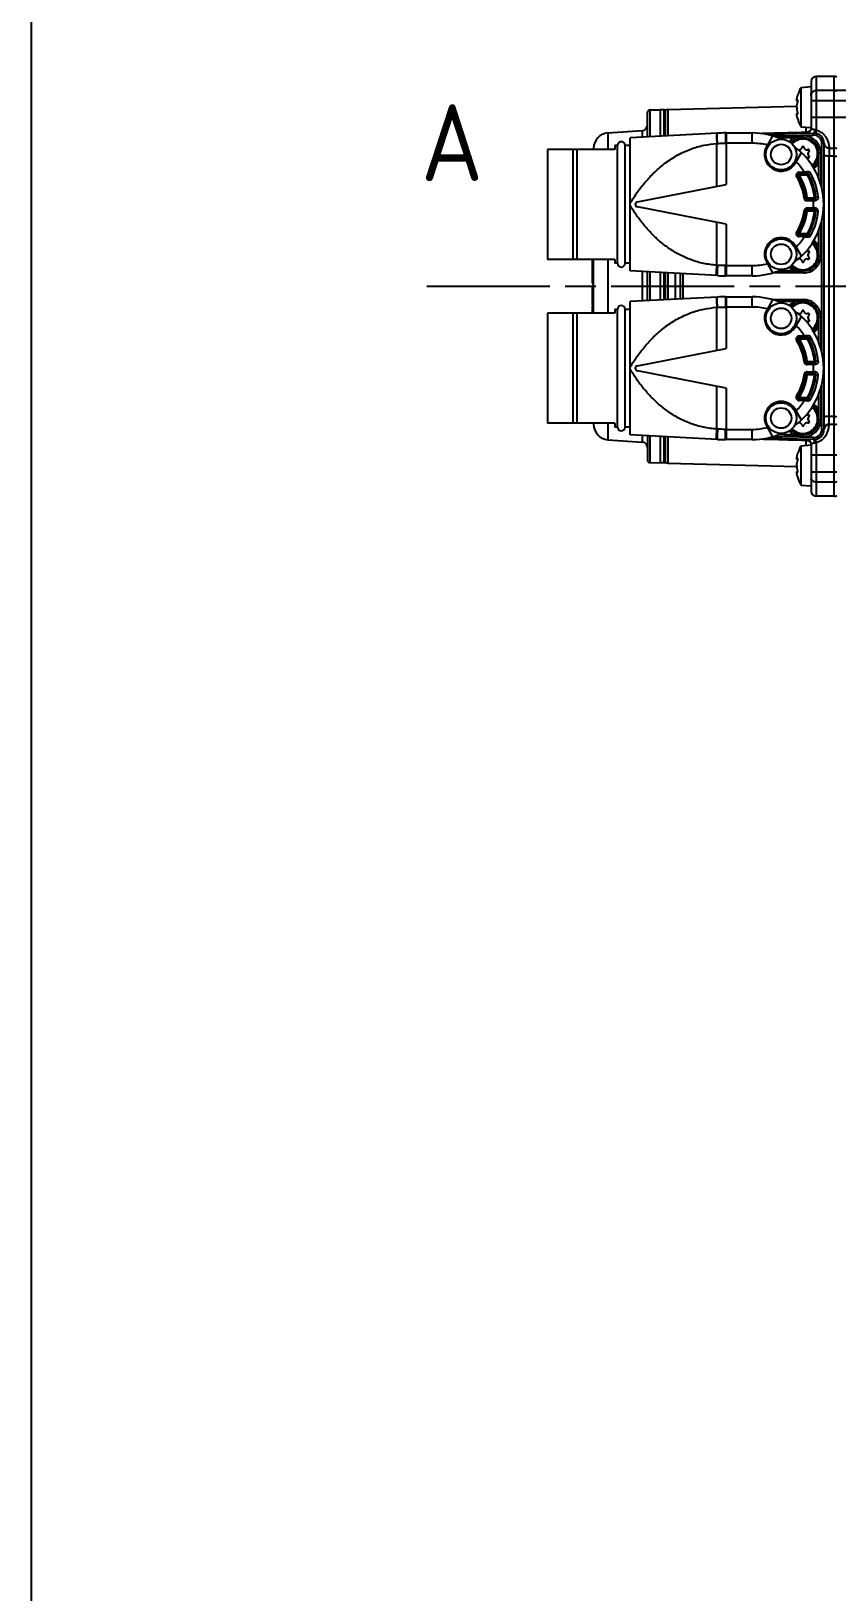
# Model space of a CAD drawing. Header units: millimetres. Extents: x 825 to 4294, y 1031 to 3282.
# Drawn here: x 3453.4 to 3610.7, y 2390.6 to 2695.5 of the extents above; entities that cross this region are included whole.
import ezdxf

# ---------------------------------------------------------------- set-up
doc = ezdxf.new("R2010")
doc.units = ezdxf.units.MM
doc.linetypes.add('ACAD_ISO08W100', pattern=[36, 24, -3, 6, -3])
doc.layers.add('linie4fun', color=6, linetype='Continuous', lineweight=25)
doc.layers.add('osie', color=221, linetype='ACAD_ISO08W100')
doc.styles.get("Standard").update_dxf_attribs({"font": 'geniso.shx'})

msp = doc.modelspace()

# ---------------------------------------------------------------- linework, layer by layer
for p, q in [((3453.37811, 3274.55207), (3453.37811, 2085.55207)), ((3706.34072, 2683.9341), (3606.72959, 2683.9341)), ((3605.72959, 2681.9795), (3706.33514, 2681.9795)), ((3706.32565, 2678.65821), (3605.72959, 2678.65821)), ((3610.72959, 2612.65821), (3605.72959, 2612.65821)), ((3610.72959, 2609.33692), (3605.72959, 2609.33692))]:
    msp.add_line(p, q)
at = {"color": 7, "linetype": 'Continuous'}
for p, q in [((3610.22959, 2686.65821), (3606.72959, 2686.65821)), ((3603.72959, 2684.48324), (3605.72959, 2684.65821)), ((3603.72959, 2684.48324), (3603.72959, 2676.83319)), ((3605.72959, 2685.6581), (3605.72959, 2676.5669)), ((3574.21651, 2680.1055), (3576.22959, 2680.15821)), ((3577.03483, 2680.13713), (3576.22959, 2680.15821)), ((3576.22959, 2680.15821), (3576.22959, 2674.97009)), ((3577.22959, 2680.0498), (3577.22959, 2675.02331)), ((3577.70342, 2680.18371), (3602.90465, 2680.84363)), ((3603.10912, 2681.88004), (3602.91291, 2681.88004)), ((3573.72959, 2674.83704), (3573.72959, 2679.60567)), ((3603.1091, 2679.43638), (3602.91295, 2679.43638)), ((3603.72959, 2676.83319), (3605.72959, 2676.65821)), ((3566.02033, 2675.61913), (3572.79935, 2676.09316)), ((3587.43246, 2675.56632), (3570.37908, 2674.65872)), ((3570.37909, 2648.65872), (3570.37909, 2674.65872)), ((3589.02684, 2675.60872), (3594.22909, 2675.60872)), ((3596.84502, 2675.3601), (3606.17724, 2675.60447)), ((3598.19757, 2675.03233), (3597.03951, 2673.0265)), ((3604.22909, 2674.65872), (3599.28748, 2674.65872)), ((3608.22959, 2673.60516), (3608.22959, 2617.71127)), ((3567.37909, 2672.40872), (3554.22909, 2672.40872)), ((3554.22909, 2672.40854), (3554.22909, 2650.90889)), ((3559.22909, 2650.90872), (3559.22909, 2672.40872)), ((3559.97909, 2672.40872), (3559.97909, 2650.90872)), ((3563.22959, 2672.40872), (3563.22959, 2672.62644)), ((3567.87909, 2673.15872), (3567.37909, 2673.15872)), ((3567.37909, 2673.15859), (3567.37909, 2672.40872)), ((3567.87909, 2650.15872), (3567.87909, 2673.15872)), ((3570.37909, 2673.15872), (3569.37909, 2673.15872)), ((3569.37909, 2650.15872), (3569.37909, 2673.15872)), ((3602.66867, 2669.7765), (3603.82674, 2671.78233)), ((3603.27723, 2672.32707), (3603.18816, 2672.35094)), ((3603.9248, 2672.81196), (3603.88961, 2672.68062)), ((3604.36857, 2672.68062), (3604.33338, 2672.81196)), ((3605.11228, 2672.36226), (3604.98095, 2672.32707)), ((3604.98095, 2670.79037), (3605.11228, 2670.75517)), ((3605.22043, 2671.91227), (3605.31657, 2672.00841)), ((3605.31657, 2671.10902), (3605.22043, 2671.20516)), ((3607.22959, 2666.71482), (3607.22909, 2671.65872)), ((3609.22933, 2672.65821), (3610.22959, 2672.65821)), ((3605.01566, 2667.65872), (3603.40242, 2667.65872)), ((3571.78369, 2662.14953), (3589.15258, 2665.5257)), ((3606.35963, 2662.65872), (3604.95056, 2662.65872)), ((3589.15258, 2657.79173), (3571.78369, 2661.1679)), ((3606.35963, 2660.65872), (3604.95056, 2660.65872)), ((3605.01566, 2655.65872), (3603.40242, 2655.65872)), ((3607.22909, 2651.65872), (3607.22959, 2656.60261)), ((3603.82674, 2651.5351), (3602.66867, 2653.54093)), ((3605.11228, 2652.56226), (3604.98095, 2652.52707)), ((3567.37909, 2650.90872), (3554.22909, 2650.90872)), ((3562.92959, 2650.90872), (3562.92959, 2646.28321)), ((3562.92959, 2650.40821), (3563.22959, 2650.40821)), ((3562.92959, 2649.47071), (3563.22959, 2649.47071)), ((3563.22959, 2640.40872), (3563.22959, 2650.90872)), ((3567.37909, 2650.90872), (3567.37909, 2650.15884)), ((3567.87909, 2650.15872), (3567.37909, 2650.15872)), ((3570.37909, 2650.15872), (3569.37909, 2650.15872)), ((3597.03951, 2650.29093), (3598.19757, 2648.2851)), ((3603.18816, 2650.9665), (3603.27723, 2650.99037)), ((3603.88961, 2650.63681), (3603.9248, 2650.50548)), ((3604.33338, 2650.50548), (3604.36857, 2650.63681)), ((3604.98095, 2650.99037), (3605.11228, 2650.95517)), ((3605.22043, 2652.11227), (3605.31657, 2652.20841)), ((3605.31657, 2651.30902), (3605.22043, 2651.40516)), ((3562.92959, 2648.53321), (3563.22959, 2648.53321)), ((3562.92959, 2646.47071), (3563.22959, 2646.47071)), ((3562.92959, 2646.28321), (3563.22959, 2646.28321)), ((3587.43246, 2647.75112), (3570.37908, 2648.65872)), ((3573.72959, 2642.83704), (3573.72959, 2648.4804)), ((3576.22959, 2648.34735), (3576.22959, 2642.97009)), ((3577.22959, 2648.29495), (3577.22959, 2643.02331)), ((3580.22959, 2643.18297), (3580.22959, 2648.13446)), ((3594.22909, 2647.70872), (3589.02684, 2647.70872)), ((3604.22909, 2648.65872), (3599.28616, 2648.65821)), ((3562.92959, 2645.72071), (3563.22959, 2645.72071)), ((3562.92959, 2645.72071), (3562.92959, 2641.97071)), ((3562.92959, 2643.84571), (3563.22959, 2643.84571)), ((3562.92959, 2643.28321), (3563.22959, 2643.28321)), ((3587.43246, 2643.56632), (3570.37908, 2642.65872)), ((3589.02684, 2643.60872), (3594.22909, 2643.60872)), ((3567.37909, 2640.40872), (3554.22909, 2640.40872)), ((3554.22909, 2640.40854), (3554.22909, 2618.90889)), ((3559.22909, 2618.90872), (3559.22909, 2640.40872)), ((3559.97909, 2640.40872), (3559.97909, 2618.90872)), ((3562.92959, 2642.90821), (3563.22959, 2642.90821)), ((3562.92959, 2642.34571), (3563.22959, 2642.34571)), ((3562.92959, 2641.97071), (3563.22959, 2641.97071)), ((3562.92959, 2641.78321), (3563.22959, 2641.78321)), ((3562.92959, 2641.78321), (3562.92959, 2640.40872)), ((3562.92959, 2641.59571), (3563.22959, 2641.59571)), ((3562.92959, 2641.22071), (3563.22959, 2641.22071)), ((3562.92959, 2640.65821), (3563.22959, 2640.65821)), ((3567.87909, 2641.15872), (3567.37909, 2641.15872)), ((3567.37909, 2641.15859), (3567.37909, 2640.40872)), ((3567.87909, 2618.15872), (3567.87909, 2641.15872)), ((3570.37909, 2641.15872), (3569.37909, 2641.15872)), ((3569.37909, 2618.15872), (3569.37909, 2641.15872)), ((3570.37909, 2616.65872), (3570.37909, 2642.65872)), ((3598.19757, 2643.03233), (3597.03951, 2641.0265)), ((3604.22909, 2642.65872), (3599.28748, 2642.65872)), ((3603.27723, 2640.32707), (3603.18816, 2640.35094)), ((3603.9248, 2640.81196), (3603.88961, 2640.68062)), ((3604.36857, 2640.68062), (3604.33338, 2640.81196)), ((3605.11228, 2640.36226), (3604.98095, 2640.32707)), ((3602.66867, 2637.7765), (3603.82674, 2639.78233)), ((3604.98095, 2638.79037), (3605.11228, 2638.75517)), ((3605.22043, 2639.91227), (3605.31657, 2640.00841)), ((3605.31657, 2639.10902), (3605.22043, 2639.20516)), ((3607.22959, 2634.71482), (3607.22909, 2639.65872)), ((3605.01566, 2635.65872), (3603.40242, 2635.65872)), ((3571.78369, 2630.14953), (3589.15258, 2633.5257)), ((3589.15258, 2625.79173), (3571.78369, 2629.1679)), ((3606.35963, 2630.65872), (3604.95056, 2630.65872)), ((3606.35963, 2628.65872), (3604.95056, 2628.65872)), ((3605.01566, 2623.65872), (3603.40242, 2623.65872)), ((3607.22909, 2619.65872), (3607.22959, 2624.60261)), ((3567.37909, 2618.90872), (3554.22909, 2618.90872)), ((3563.22959, 2618.90872), (3563.22959, 2618.69)), ((3567.37909, 2618.90872), (3567.37909, 2618.15884)), ((3603.82674, 2619.5351), (3602.66867, 2621.54093)), ((3603.18816, 2618.9665), (3603.27723, 2618.99037)), ((3605.11228, 2620.56226), (3604.98095, 2620.52707)), ((3604.98095, 2618.99037), (3605.11228, 2618.95517)), ((3605.22043, 2620.11227), (3605.31657, 2620.20841)), ((3605.31657, 2619.30902), (3605.22043, 2619.40516)), ((3566.02033, 2615.6973), (3572.79935, 2615.22326)), ((3567.87909, 2618.15872), (3567.37909, 2618.15872)), ((3570.37909, 2618.15872), (3569.37909, 2618.15872)), ((3587.43246, 2615.75112), (3570.37908, 2616.65872)), ((3573.72959, 2616.4804), (3573.72959, 2611.71101)), ((3576.22959, 2616.34735), (3576.22959, 2611.15821)), ((3577.22959, 2616.29495), (3577.22959, 2611.26662)), ((3594.22909, 2615.70872), (3589.02684, 2615.70872)), ((3606.17724, 2615.71196), (3596.83987, 2615.95646)), ((3597.03951, 2618.29093), (3598.19757, 2616.2851)), ((3604.22909, 2616.65872), (3599.28616, 2616.65821)), ((3603.88961, 2618.63681), (3603.9248, 2618.50548)), ((3604.33338, 2618.50548), (3604.36857, 2618.63681)), ((3610.22959, 2618.65821), (3609.22913, 2618.65821)), ((3603.72959, 2614.48324), (3605.72959, 2614.65821)), ((3603.72959, 2614.48324), (3603.72959, 2606.83319)), ((3605.72959, 2614.74952), (3605.72959, 2605.65832)), ((3574.21651, 2611.21093), (3576.22959, 2611.15821)), ((3577.03483, 2611.1793), (3576.22959, 2611.15821)), ((3577.70342, 2611.13271), (3602.90466, 2610.47279)), ((3603.10912, 2611.88004), (3602.91291, 2611.88004)), ((3603.1091, 2609.43638), (3602.91295, 2609.43638)), ((3603.72959, 2606.83319), (3605.72959, 2606.65821)), ((3610.22959, 2604.65821), (3606.72959, 2604.65821))]:
    msp.add_line(p, q, dxfattribs=at)
at = {"color": 9, "linetype": 'Continuous'}
for p, q in [((3606.72959, 2686.65821), (3606.72959, 2676.14419)), ((3610.22959, 2604.65821), (3610.22959, 2686.65821)), ((3610.22959, 2683.9341), (3606.72959, 2683.9341)), ((3574.21651, 2680.1055), (3574.21651, 2674.86295)), ((3577.03483, 2675.01294), (3577.03483, 2680.13713)), ((3577.70342, 2680.18371), (3577.70342, 2675.04853)), ((3602.93269, 2681.89708), (3603.10839, 2681.89708)), ((3603.0802, 2682.02184), (3603.03483, 2682.02184)), ((3603.10839, 2679.41935), (3602.93269, 2679.41935)), ((3603.03483, 2679.29458), (3603.07951, 2679.29458)), ((3604.75577, 2675.71416), (3604.75577, 2676.74341)), ((3566.02033, 2675.61913), (3566.02033, 2672.40872)), ((3572.79935, 2674.78753), (3572.79935, 2676.09316)), ((3589.15258, 2675.60872), (3589.15258, 2665.5257)), ((3594.22909, 2673.60872), (3589.15258, 2673.60872)), ((3594.22909, 2673.60872), (3594.22909, 2675.60872)), ((3600.59714, 2675.05821), (3598.21541, 2675.02683)), ((3599.3888, 2674.65872), (3599.3888, 2674.61897)), ((3600.59714, 2675.05821), (3606.1877, 2675.20461)), ((3600.59714, 2675.05821), (3604.22959, 2675.05821)), ((3600.59714, 2675.05821), (3600.59714, 2674.65821)), ((3604.22959, 2674.65821), (3604.22959, 2675.05821)), ((3606.18771, 2675.20461), (3606.17724, 2675.60447)), ((3608.22959, 2673.60516), (3607.82959, 2673.60516)), ((3607.82959, 2664.75623), (3607.82959, 2673.60515)), ((3587.30734, 2665.16702), (3587.30734, 2673.56171)), ((3607.62959, 2671.65821), (3607.22959, 2671.65821)), ((3607.62959, 2671.6582), (3607.62959, 2665.51297)), ((3609.22933, 2672.65821), (3609.22959, 2671.08194)), ((3609.22934, 2618.65821), (3609.22959, 2671.08194)), ((3610.22959, 2671.08194), (3609.22959, 2671.08194)), ((3603.40242, 2667.95872), (3603.40242, 2667.35872)), ((3603.40245, 2667.95872), (3604.38352, 2667.95872)), ((3604.38352, 2667.65872), (3604.38352, 2667.95872)), ((3605.01566, 2667.35872), (3605.01566, 2667.65872)), ((3605.01669, 2667.35872), (3605.67876, 2667.70913)), ((3603.14761, 2667.20038), (3602.8928, 2667.04205)), ((3605.01579, 2667.35872), (3603.40244, 2667.35872)), ((3607.18506, 2666.81842), (3607.22909, 2666.81842)), ((3604.65274, 2662.92261), (3604.35493, 2662.8865)), ((3604.65274, 2662.92261), (3604.95046, 2662.95872)), ((3604.95056, 2662.95872), (3604.95056, 2662.35872)), ((3604.95057, 2662.95872), (3606.35963, 2662.95872)), ((3606.15857, 2662.35872), (3604.95064, 2662.35872)), ((3606.15857, 2662.35872), (3606.15857, 2662.65872)), ((3607.10536, 2663.03864), (3606.35963, 2662.95872)), ((3606.35963, 2662.65872), (3606.35963, 2662.95872)), ((3604.95056, 2660.35872), (3604.35494, 2660.43094)), ((3604.95056, 2660.95872), (3604.95056, 2660.35872)), ((3606.35963, 2660.35872), (3604.95057, 2660.35872)), ((3604.95064, 2660.95872), (3606.15857, 2660.95872)), ((3606.15857, 2660.65872), (3606.15857, 2660.95872)), ((3606.35963, 2660.65872), (3606.35963, 2660.35872)), ((3607.10536, 2660.2788), (3606.35965, 2660.35872)), ((3607.82959, 2632.75623), (3607.82959, 2658.5612)), ((3587.30734, 2649.75572), (3587.30734, 2658.15041)), ((3589.15258, 2657.79173), (3589.15258, 2647.70872)), ((3603.14761, 2656.11705), (3602.89279, 2656.27538)), ((3603.40242, 2655.95872), (3603.40242, 2655.35872)), ((3604.38352, 2655.35872), (3603.40245, 2655.35872)), ((3603.40253, 2655.95872), (3605.0158, 2655.95872)), ((3604.38352, 2655.35872), (3604.38352, 2655.65872)), ((3605.01566, 2655.95872), (3605.67876, 2655.60831)), ((3605.01566, 2655.65872), (3605.01566, 2655.95872)), ((3607.22909, 2656.49901), (3607.18505, 2656.49901)), ((3607.62959, 2657.80446), (3607.62959, 2651.65822)), ((3566.02033, 2650.90872), (3566.02033, 2640.40872)), ((3589.0171, 2649.70872), (3594.22909, 2649.70872)), ((3594.22909, 2647.70872), (3594.22909, 2649.70872)), ((3607.22959, 2651.65821), (3607.62959, 2651.65821)), ((3572.79935, 2642.78753), (3572.79935, 2648.52991)), ((3574.21651, 2648.45449), (3574.21651, 2642.86295)), ((3577.03483, 2643.01294), (3577.03483, 2648.30449)), ((3577.70342, 2648.26891), (3577.70342, 2643.04853)), ((3579.25577, 2643.13115), (3579.25577, 2648.18629)), ((3580.62959, 2648.11317), (3580.62959, 2643.20426)), ((3604.22959, 2648.25821), (3598.09827, 2648.25821)), ((3599.38879, 2648.69846), (3599.38879, 2648.65872)), ((3604.22959, 2648.25821), (3604.22959, 2648.65821)), ((3589.15258, 2643.60872), (3589.15258, 2633.5257)), ((3594.22909, 2641.60872), (3594.22909, 2643.60872)), ((3587.30734, 2633.16702), (3587.30734, 2641.56171)), ((3594.22909, 2641.60872), (3589.15258, 2641.60872)), ((3598.09724, 2643.05821), (3604.22959, 2643.05821)), ((3599.3888, 2642.65872), (3599.3888, 2642.61897)), ((3604.22959, 2642.65821), (3604.22959, 2643.05821)), ((3607.62959, 2639.65821), (3607.22959, 2639.65821)), ((3607.62959, 2639.6582), (3607.62959, 2633.51297)), ((3603.14761, 2635.20038), (3602.8928, 2635.04205)), ((3603.40242, 2635.95872), (3603.40242, 2635.35872)), ((3605.01579, 2635.35872), (3603.40244, 2635.35872)), ((3603.40245, 2635.95872), (3604.38352, 2635.95872)), ((3604.38352, 2635.65872), (3604.38352, 2635.95872)), ((3605.01566, 2635.35872), (3605.01566, 2635.65872)), ((3605.01669, 2635.35872), (3605.67876, 2635.70913)), ((3607.18506, 2634.81842), (3607.22909, 2634.81842)), ((3604.65274, 2630.92261), (3604.35493, 2630.8865)), ((3604.65274, 2630.92261), (3604.95046, 2630.95872)), ((3604.95056, 2630.95872), (3604.95056, 2630.35872)), ((3604.95057, 2630.95872), (3606.35963, 2630.95872)), ((3607.10536, 2631.03864), (3606.35963, 2630.95872)), ((3606.35963, 2630.65872), (3606.35963, 2630.95872)), ((3604.95056, 2628.35872), (3604.35494, 2628.43094)), ((3604.95056, 2628.95872), (3604.95056, 2628.35872)), ((3606.35963, 2628.35872), (3604.95057, 2628.35872)), ((3606.15857, 2630.35872), (3604.95064, 2630.35872)), ((3604.95064, 2628.95872), (3606.15857, 2628.95872)), ((3606.15857, 2630.35872), (3606.15857, 2630.65872)), ((3606.15857, 2628.65872), (3606.15857, 2628.95872)), ((3606.35963, 2628.65872), (3606.35963, 2628.35872)), ((3607.10536, 2628.2788), (3606.35965, 2628.35872)), ((3587.30734, 2617.75572), (3587.30734, 2626.15041)), ((3589.15258, 2625.79173), (3589.15258, 2615.70872)), ((3607.62959, 2625.80446), (3607.62959, 2619.65822)), ((3607.82959, 2617.71128), (3607.82959, 2626.5612)), ((3603.14761, 2624.11705), (3602.89279, 2624.27538)), ((3603.40242, 2623.95872), (3603.40242, 2623.35872)), ((3604.38352, 2623.35872), (3603.40245, 2623.35872)), ((3603.40253, 2623.95872), (3605.0158, 2623.95872)), ((3604.38352, 2623.35872), (3604.38352, 2623.65872)), ((3605.01566, 2623.95872), (3605.67876, 2623.60831)), ((3605.01566, 2623.65872), (3605.01566, 2623.95872)), ((3607.22909, 2624.49901), (3607.18505, 2624.49901)), ((3566.02033, 2618.90872), (3566.02033, 2615.6973)), ((3607.22959, 2619.65821), (3607.62959, 2619.65821)), ((3610.22959, 2620.23448), (3609.22959, 2620.23448)), ((3572.79935, 2615.22326), (3572.79935, 2616.52991)), ((3574.21651, 2616.45449), (3574.21651, 2611.21093)), ((3577.03483, 2611.1793), (3577.03483, 2616.30449)), ((3577.70342, 2616.26891), (3577.70342, 2611.13271)), ((3589.0171, 2617.70872), (3594.22909, 2617.70872)), ((3594.22909, 2615.70872), (3594.22909, 2617.70872)), ((3598.19764, 2616.2898), (3600.59714, 2616.25821)), ((3599.38879, 2616.69846), (3599.38879, 2616.65872)), ((3600.59714, 2616.65821), (3600.59714, 2616.25821)), ((3604.22959, 2616.25821), (3600.59714, 2616.25821)), ((3606.1877, 2616.11182), (3600.59714, 2616.25821)), ((3604.22959, 2616.25821), (3604.22959, 2616.65821)), ((3606.17724, 2615.71196), (3606.18771, 2616.11182)), ((3607.82959, 2617.71127), (3608.22959, 2617.71127)), ((3604.75577, 2614.57301), (3604.75577, 2615.60227)), ((3606.72959, 2615.17223), (3606.72959, 2604.65821)), ((3602.93269, 2611.89708), (3603.10839, 2611.89708)), ((3603.0802, 2612.02184), (3603.03483, 2612.02184)), ((3603.10839, 2609.41935), (3602.93269, 2609.41935)), ((3603.03483, 2609.29458), (3603.07951, 2609.29458)), ((3610.22959, 2607.38232), (3606.72959, 2607.38232))]:
    msp.add_line(p, q, dxfattribs=at)
at = {"color": 7, "linetype": 'Continuous'}
for centre in [(3599.85409, 2671.4015), (3599.85409, 2651.91593), (3599.85409, 2639.4015), (3599.85409, 2619.91593)]:
    msp.add_circle(centre, 3, dxfattribs=at)
at = {"color": 9, "linetype": 'Continuous'}
for centre in [(3599.85409, 2671.4015), (3599.85409, 2651.91593), (3599.85409, 2639.4015), (3599.85409, 2619.91593)]:
    msp.add_circle(centre, 2, dxfattribs=at)
at = {"color": 7, "linetype": 'Continuous'}
for centre, radius, start, end in [((3606.72959, 2685.65821), 1, 90, 180), ((3610.22959, 2685.65821), 1, 60, 90), ((3574.22959, 2679.60567), 0.5, 91.5000639, 180), ((3577.02959, 2679.9372), 0.2, 0, 88.4998344), ((3577.72959, 2679.18406), 1, 91.5000224, 120), ((3572.72959, 2677.09073), 1, 273.9999971, 359.9999587), ((3566.22959, 2672.62644), 3, 94, 180), ((3568.62909, 2673.15872), 0.75, 0, 180), ((3589.02684, 2645.60872), 30, 90, 93.046481), ((3594.22909, 2661.65872), 13.95, 65.9834917, 90), ((3604.12909, 2671.55872), 3.25, 122.7986137, 137.6843123), ((3604.12909, 2671.55872), 3, 307.7352533, 137.6505618), ((3604.12909, 2671.55872), 2.86002, 308.0279986, 137.7492352), ((3602.26027, 2674.45872), 0.2, 302.7986137, 90), ((3604.22909, 2671.65872), 3, 0, 90), ((3604.72959, 2676.5669), 1, 271.5, 360), ((3606.22959, 2673.60516), 2, 0, 91.4999999), ((3609.22913, 2673.65821), 1, 181.0133751, 270), ((3599.85409, 2671.4015), 3.25, 150, 330), ((3594.22909, 2661.65872), 13.95, 305.9834917, 54.0165083), ((3603.40664, 2672.81003), 0.5, 255, 345), ((3604.12909, 2672.75722), 0.2115, 15, 165), ((3604.85154, 2672.81003), 0.5, 195, 285), ((3604.85154, 2670.3074), 0.5, 75, 100.8427522), ((3605.57398, 2671.55872), 0.5, 135, 225), ((3605.16702, 2672.15797), 0.2115, 315, 105), ((3605.16702, 2670.95947), 0.2115, 255, 45), ((3610.22959, 2671.65821), 1, 60, 90), ((3603.40242, 2667.35872), 0.3, 90, 211.8554308), ((3605.01566, 2667.35872), 0.3, 27.8535453, 89.9999999), ((3594.22909, 2661.65872), 12.5, 6.1169011, 27.8535453), ((3604.12909, 2671.55872), 3.25, 307.3061708, 327.2013863), ((3607.02909, 2669.68989), 0.2, 0, 147.2013863), ((3594.22909, 2661.65872), 10.5, 6.9134782, 31.8554308), ((3571.87909, 2661.65872), 0.5, 101, 259), ((3604.95056, 2662.95872), 0.3, 186.9134782, 270), ((3606.35963, 2662.95872), 0.3, 270, 6.1169012), ((3594.22909, 2661.65872), 10.5, 328.1445692, 353.0865218), ((3604.95056, 2660.35872), 0.3, 90, 173.0865218), ((3594.22909, 2661.65872), 12.5, 332.1464547, 353.8830989), ((3606.35963, 2660.35872), 0.3, 353.8830986, 90.0000001), ((3603.40242, 2655.95872), 0.3, 148.1445692, 270), ((3605.01566, 2655.95872), 0.3, 269.9999999, 332.1464547), ((3599.85409, 2651.91593), 3.25, 30, 210), ((3604.12909, 2651.75872), 3, 222.3492496, 52.2646999), ((3604.12909, 2651.75872), 2.86002, 222.2492295, 51.9736054), ((3604.85154, 2653.01003), 0.5, 259.1292063, 285), ((3605.16702, 2652.35797), 0.2115, 315, 105), ((3604.12909, 2651.75872), 3.25, 32.7986137, 52.7323611), ((3607.02909, 2653.62754), 0.2, 212.7986137, 0), ((3568.62909, 2650.15872), 0.75, 180, 0), ((3604.12909, 2651.75872), 3.25, 222.3122496, 237.2013863), ((3603.40664, 2650.5074), 0.5, 15, 105), ((3604.12909, 2650.56022), 0.2115, 195, 345), ((3604.22909, 2651.65872), 3, 270, 0), ((3604.85154, 2650.5074), 0.5, 75, 165), ((3605.57398, 2651.75872), 0.5, 135, 225), ((3605.16702, 2651.15947), 0.2115, 255, 45), ((3589.02684, 2677.70872), 30, 266.953519, 270), ((3594.22909, 2661.65872), 13.95, 270, 294.0165083), ((3602.26027, 2648.85872), 0.2, 270, 57.2013863), ((3589.02684, 2613.60872), 30, 90, 93.046481), ((3594.22909, 2629.65872), 13.95, 65.9834917, 90), ((3568.62909, 2641.15872), 0.75, 0, 180), ((3599.85409, 2639.4015), 3.25, 150, 330), ((3604.12909, 2639.55872), 3.25, 122.7986137, 137.6843123), ((3604.12909, 2639.55872), 3, 307.7352533, 137.6505618), ((3604.12909, 2639.55872), 2.86002, 308.0279986, 137.7492352), ((3602.26027, 2642.45872), 0.2, 302.7986137, 90), ((3594.22909, 2629.65872), 13.95, 305.9834917, 54.0165083), ((3603.40664, 2640.81003), 0.5, 255, 345), ((3604.12909, 2640.75722), 0.2115, 15, 165), ((3604.22909, 2639.65872), 3, 0, 90), ((3604.85154, 2640.81003), 0.5, 195, 285), ((3605.16702, 2640.15797), 0.2115, 315, 105), ((3604.85154, 2638.3074), 0.5, 75, 100.8427522), ((3605.57398, 2639.55872), 0.5, 135, 225), ((3605.16702, 2638.95947), 0.2115, 255, 45), ((3604.12909, 2639.55872), 3.25, 307.3061708, 327.2013863), ((3607.02909, 2637.68989), 0.2, 0, 147.2013863), ((3603.40242, 2635.35872), 0.3, 90, 211.8554308), ((3594.22909, 2629.65872), 10.5, 6.9134782, 31.8554308), ((3605.01566, 2635.35872), 0.3, 27.8535453, 89.9999999), ((3594.22909, 2629.65872), 12.5, 6.1169011, 27.8535453), ((3604.95056, 2630.95872), 0.3, 186.9134782, 270), ((3606.35963, 2630.95872), 0.3, 270, 6.1169012), ((3571.87909, 2629.65872), 0.5, 101, 259), ((3594.22909, 2629.65872), 10.5, 328.1445692, 353.0865218), ((3604.95056, 2628.35872), 0.3, 90, 173.0865218), ((3594.22909, 2629.65872), 12.5, 332.1464547, 353.8830989), ((3606.35963, 2628.35872), 0.3, 353.8830986, 90.0000001), ((3599.85409, 2619.91593), 3.25, 30, 210), ((3604.12909, 2619.75872), 3, 222.3492496, 52.2646999), ((3604.12909, 2619.75872), 2.86002, 222.2492295, 51.9736054), ((3603.40242, 2623.95872), 0.3, 148.1445692, 270), ((3605.01566, 2623.95872), 0.3, 269.9999999, 332.1464547), ((3604.12909, 2619.75872), 3.25, 32.7986137, 52.7323611), ((3603.40664, 2618.5074), 0.5, 15, 105), ((3604.22909, 2619.65872), 3, 270, 0), ((3604.85154, 2618.5074), 0.5, 75, 165), ((3604.85154, 2621.01003), 0.5, 259.1292063, 285), ((3605.57398, 2619.75872), 0.5, 135, 225), ((3605.16702, 2620.35797), 0.2115, 315, 105), ((3605.16702, 2619.15947), 0.2115, 255, 45), ((3607.02909, 2621.62754), 0.2, 212.7986137, 0), ((3610.22959, 2619.65821), 1, 270, 300), ((3566.22959, 2618.68999), 3, 180, 266), ((3568.62909, 2618.15872), 0.75, 180, 0), ((3589.02684, 2645.70872), 30, 266.953519, 270), ((3594.22909, 2629.65872), 13.95, 270, 294.0165083), ((3604.12909, 2619.75872), 3.25, 222.3122496, 237.2013863), ((3602.26027, 2616.85872), 0.2, 270, 57.2013863), ((3604.12909, 2618.56022), 0.2115, 195, 345), ((3604.72959, 2614.74952), 1, 0, 88.5), ((3606.22959, 2617.71127), 2, 268.5000001, 0), ((3609.22913, 2617.65821), 1, 90, 178.9866249), ((3572.72959, 2614.2257), 1, 0.0000413, 86.0000029), ((3574.22959, 2611.71076), 0.5, 180, 268.4999773), ((3577.02959, 2611.37923), 0.2, 271.4999987, 359.9999498), ((3577.72959, 2612.13237), 1, 240, 268.4999479), ((3606.72959, 2605.65821), 1, 180, 270), ((3610.22959, 2605.65821), 1, 270, 300)]:
    msp.add_arc(centre, radius, start, end, dxfattribs=at)
at = {"color": 9, "linetype": 'Continuous'}
for centre, radius, start, end in [((3594.22909, 2661.65872), 11.95, 75.7813202, 90), ((3604.22959, 2671.65821), 3.4, 359.9998649, 90.0001351), ((3606.22959, 2673.60516), 1.6, 359.9996484, 91.5003516), ((3594.22909, 2661.65872), 11.95, 31.8162389, 44.2186798), ((3603.40242, 2667.35872), 0.59999, 89.9967878, 211.8593169), ((3594.22909, 2661.65872), 12.95, 6.1169365, 27.8534773), ((3594.22909, 2661.65872), 10.2, 6.9134782, 31.8552022), ((3594.22909, 2661.65872), 10.8, 6.9134759, 31.855373), ((3594.22909, 2661.65872), 12.2, 6.1169006, 27.8532507), ((3604.95056, 2662.95872), 0.59999, 186.9134782, 270.007107), ((3594.22909, 2661.65872), 11.95, 356.6418395, 3.3581605), ((3594.22909, 2661.65872), 10.2, 328.144798, 353.0865218), ((3594.22909, 2661.65872), 10.8, 328.1448723, 353.0865228), ((3604.95056, 2660.35872), 0.59999, 89.9928947, 173.0865218), ((3594.22909, 2661.65872), 12.2, 332.1467679, 353.8830986), ((3594.22909, 2661.65872), 12.95, 332.1465227, 353.8830271), ((3594.22909, 2661.65872), 11.95, 315.7813202, 328.1837611), ((3603.40242, 2655.95872), 0.59999, 148.1406798, 270.0032139), ((3594.22909, 2661.65872), 11.95, 270, 284.2186798), ((3604.22959, 2651.65821), 3.4, 269.9998649, 0.0001351), ((3594.22909, 2629.65872), 11.95, 75.7813202, 90), ((3604.22959, 2639.65821), 3.4, 359.9998649, 90.0001351), ((3594.22909, 2629.65872), 11.95, 31.8162389, 44.2186798), ((3603.40242, 2635.35872), 0.59999, 89.9967878, 211.8593169), ((3594.22909, 2629.65872), 10.2, 6.9134782, 31.8552022), ((3594.22909, 2629.65872), 10.8, 6.9134759, 31.855373), ((3594.22909, 2629.65872), 12.2, 6.1169006, 27.8532507), ((3594.22909, 2629.65872), 12.95, 6.1169365, 27.8534773), ((3594.22909, 2629.65872), 10.2, 328.144798, 353.0865218), ((3594.22909, 2629.65872), 10.8, 328.1448723, 353.0865228), ((3604.95056, 2630.95872), 0.59999, 186.9134782, 270.007107), ((3604.95056, 2628.35872), 0.59999, 89.9928947, 173.0865218), ((3594.22909, 2629.65872), 12.2, 332.1467679, 353.8830986), ((3594.22909, 2629.65872), 12.95, 332.1465227, 353.8830271), ((3594.22909, 2629.65872), 11.95, 356.6418395, 3.3581605), ((3594.22909, 2629.65872), 11.95, 315.7813202, 328.1837611), ((3603.40242, 2623.95872), 0.59999, 148.1406798, 270.0032139), ((3604.22959, 2619.65821), 3.4, 269.9998649, 0.0001351), ((3594.22909, 2629.65872), 11.95, 270, 284.2186798), ((3606.22959, 2617.71127), 1.6, 268.4996484, 0.0003516)]:
    msp.add_arc(centre, radius, start, end, dxfattribs=at)
at = {"color": 7, "linetype": 'Continuous'}
for points in [[(3603.03483, 2682.71626), (3603.05905, 2682.81177), (3603.07995, 2682.89397), (3603.08955, 2682.93164)], [(3603.08955, 2682.93164), (3603.09588, 2682.95646), (3603.10642, 2682.99776), (3603.10653, 2682.99821)], [(3603.10653, 2682.99821), (3603.10949, 2683.00978)], [(3603.10949, 2683.00978), (3603.11025, 2683.01272)], [(3603.10949, 2683.00978), (3603.11025, 2683.01272)], [(3603.7296, 2684.48323), (3603.63685, 2684.30773), (3603.29184, 2683.53704), (3603.11025, 2683.01273)], [(3605.73185, 2683.36222), (3605.73197, 2683.35897), (3605.732, 2683.35493)], [(3602.89556, 2680.65821), (3602.89798, 2680.75572), (3602.90514, 2680.84907), (3602.91652, 2680.93378), (3602.93269, 2681.01177)], [(3602.89556, 2680.65821), (3602.89804, 2680.55954), (3602.90528, 2680.46596), (3602.91669, 2680.38168), (3602.93269, 2680.30466)], [(3602.91272, 2681.88078), (3602.90291, 2681.8882), (3602.89644, 2681.92058), (3602.89632, 2681.97709), (3602.90263, 2682.0537), (3602.91478, 2682.14522), (3602.93269, 2682.25063)], [(3602.93269, 2681.89708), (3602.91506, 2681.88042), (3602.91272, 2681.88078)], [(3602.93269, 2682.25063), (3602.96294, 2682.40423), (3602.99694, 2682.55947), (3603.03483, 2682.71626)], [(3603.03483, 2682.02184), (3602.99838, 2681.98151), (3602.96424, 2681.93992), (3602.93269, 2681.89708)], [(3602.93269, 2681.01177), (3602.96383, 2681.12735), (3602.99793, 2681.24098), (3603.03483, 2681.35263)], [(3603.03483, 2679.9638), (3602.99793, 2680.07544), (3602.96383, 2680.18908), (3602.93269, 2680.30466)], [(3603.03483, 2681.35263), (3603.05653, 2681.42477), (3603.07561, 2681.50755), (3603.09099, 2681.59517), (3603.10225, 2681.68566), (3603.10891, 2681.77666), (3603.10999, 2681.85989), (3603.10531, 2681.93209), (3603.09498, 2681.98781), (3603.07963, 2682.02286), (3603.05929, 2682.03547)], [(3603.05929, 2682.03547), (3603.03483, 2682.02184)], [(3603.05936, 2679.28104), (3603.06209, 2679.28116), (3603.08417, 2679.30077), (3603.09965, 2679.34815), (3603.10852, 2679.42075), (3603.10992, 2679.50946), (3603.10435, 2679.6083), (3603.09291, 2679.70814), (3603.07689, 2679.80251), (3603.05701, 2679.88982), (3603.03483, 2679.9638)], [(3602.93269, 2679.06579), (3602.9143, 2679.17438), (3602.90216, 2679.26706), (3602.89614, 2679.34345), (3602.89665, 2679.39853), (3602.90339, 2679.42918), (3602.91276, 2679.43552)], [(3602.91276, 2679.43552), (3602.91551, 2679.43587), (3602.93269, 2679.41935)], [(3602.93269, 2679.41935), (3602.96424, 2679.37651), (3602.99838, 2679.33492), (3603.03483, 2679.29458)], [(3603.03483, 2678.60017), (3602.99694, 2678.75696), (3602.96294, 2678.9122), (3602.93269, 2679.06579)], [(3603.03483, 2679.29458), (3603.05936, 2679.28104)], [(3603.03483, 2678.60017), (3603.05964, 2678.50232), (3603.08091, 2678.41868), (3603.09688, 2678.35602), (3603.1071, 2678.31602), (3603.11023, 2678.30376), (3603.10614, 2678.31973), (3603.09535, 2678.36207), (3603.08945, 2678.3852)], [(3603.09003, 2678.38294), (3603.08945, 2678.3852)], [(3603.10634, 2678.31897), (3603.10614, 2678.31973), (3603.09535, 2678.36207), (3603.09003, 2678.38294)], [(3603.10952, 2678.30655), (3603.10634, 2678.31897)], [(3603.11024, 2678.30372), (3603.10952, 2678.30655)], [(3603.11024, 2678.30372), (3603.10952, 2678.30655)], [(3603.11025, 2678.30369), (3603.21777, 2677.97933), (3603.4963, 2677.29696), (3603.7296, 2676.83319)], [(3606.15857, 2662.35872), (3606.23754, 2662.35941), (3606.31639, 2662.36009), (3606.39499, 2662.36076)], [(3606.39499, 2660.95668), (3606.31639, 2660.95735), (3606.23754, 2660.95803), (3606.15857, 2660.95872)], [(3606.15857, 2630.35872), (3606.23754, 2630.35941), (3606.31639, 2630.36009), (3606.39499, 2630.36076)], [(3606.39499, 2628.95668), (3606.31639, 2628.95735), (3606.23754, 2628.95803), (3606.15857, 2628.95872)], [(3602.93269, 2612.25063), (3602.96294, 2612.40423), (3602.99694, 2612.55947), (3603.03483, 2612.71626)], [(3603.03483, 2612.71626), (3603.05905, 2612.81177), (3603.07995, 2612.89397), (3603.08955, 2612.93164)], [(3603.08955, 2612.93164), (3603.09588, 2612.95646), (3603.10642, 2612.99776), (3603.10653, 2612.99821)], [(3603.10653, 2612.99821), (3603.10949, 2613.00978)], [(3603.10949, 2613.00978), (3603.11025, 2613.01272)], [(3603.10949, 2613.00978), (3603.11025, 2613.01272)], [(3603.7296, 2614.48323), (3603.63685, 2614.30773), (3603.29184, 2613.53704), (3603.11025, 2613.01273)], [(3602.89556, 2610.65821), (3602.89798, 2610.75572), (3602.90514, 2610.84907), (3602.91652, 2610.93378), (3602.93269, 2611.01177)], [(3602.89556, 2610.65821), (3602.89804, 2610.55954), (3602.90528, 2610.46596), (3602.91669, 2610.38168), (3602.93269, 2610.30466)], [(3602.91272, 2611.88078), (3602.90291, 2611.8882), (3602.89644, 2611.92058), (3602.89632, 2611.97709), (3602.90263, 2612.0537), (3602.91478, 2612.14522), (3602.93269, 2612.25063)], [(3602.93269, 2611.89708), (3602.91506, 2611.88042), (3602.91272, 2611.88078)], [(3603.03483, 2612.02184), (3602.99838, 2611.98151), (3602.96424, 2611.93992), (3602.93269, 2611.89708)], [(3602.93269, 2611.01177), (3602.96383, 2611.12735), (3602.99793, 2611.24098), (3603.03483, 2611.35263)], [(3603.03483, 2609.9638), (3602.99793, 2610.07544), (3602.96383, 2610.18908), (3602.93269, 2610.30466)], [(3603.03483, 2611.35263), (3603.05653, 2611.42477), (3603.07561, 2611.50755), (3603.09099, 2611.59517), (3603.10225, 2611.68566), (3603.10891, 2611.77666), (3603.10999, 2611.85989), (3603.10531, 2611.93209), (3603.09498, 2611.98781), (3603.07963, 2612.02286), (3603.05929, 2612.03547)], [(3603.05929, 2612.03547), (3603.03483, 2612.02184)], [(3603.05936, 2609.28104), (3603.06209, 2609.28116), (3603.08417, 2609.30077), (3603.09965, 2609.34815), (3603.10852, 2609.42075), (3603.10992, 2609.50946), (3603.10435, 2609.6083), (3603.09291, 2609.70814), (3603.07689, 2609.80251), (3603.05701, 2609.88982), (3603.03483, 2609.9638)], [(3602.93269, 2609.06579), (3602.9143, 2609.17438), (3602.90216, 2609.26706), (3602.89614, 2609.34345), (3602.89665, 2609.39853), (3602.90339, 2609.42918), (3602.91276, 2609.43552)], [(3602.91276, 2609.43552), (3602.91551, 2609.43587), (3602.93269, 2609.41935)], [(3602.93269, 2609.41935), (3602.96424, 2609.37651), (3602.99838, 2609.33492), (3603.03483, 2609.29458)], [(3603.03483, 2608.60017), (3602.99694, 2608.75696), (3602.96294, 2608.9122), (3602.93269, 2609.06579)], [(3603.03483, 2609.29458), (3603.05936, 2609.28104)], [(3603.03483, 2608.60017), (3603.05964, 2608.50232), (3603.08091, 2608.41868), (3603.09688, 2608.35602), (3603.1071, 2608.31602), (3603.11023, 2608.30376), (3603.10614, 2608.31973), (3603.09535, 2608.36207), (3603.08945, 2608.3852)], [(3603.09003, 2608.38294), (3603.08945, 2608.3852)], [(3603.10634, 2608.31897), (3603.10614, 2608.31973), (3603.09535, 2608.36207), (3603.09003, 2608.38294)], [(3603.10952, 2608.30655), (3603.10634, 2608.31897)], [(3603.11024, 2608.30372), (3603.10952, 2608.30655)], [(3603.11024, 2608.30372), (3603.10952, 2608.30655)], [(3603.11025, 2608.30369), (3603.21777, 2607.97933), (3603.4963, 2607.29696), (3603.7296, 2606.83319)]]:
    msp.add_spline(points, degree=3, dxfattribs=at)
at = {"color": 9, "linetype": 'Continuous'}
for points in [[(3605.72959, 2683.20847), (3605.73309, 2683.35553), (3605.73309, 2683.42355), (3605.72959, 2683.40802)], [(3605.72959, 2682.9568), (3605.77822, 2683.25785)], [(3605.77822, 2683.25785), (3605.91355, 2683.52167), (3606.12899, 2683.7382), (3606.40989, 2683.88281), (3606.72959, 2683.9341)], [(3610.22959, 2683.9341), (3610.40324, 2683.91925), (3610.57161, 2683.87516), (3610.67703, 2683.83081)], [(3610.67703, 2683.83081), (3610.72959, 2683.80317)], [(3587.32408, 2675.56055), (3587.28957, 2675.49385), (3587.26625, 2675.30248), (3587.25555, 2674.99515), (3587.25863, 2674.5869), (3587.27607, 2674.0976), (3587.30734, 2673.56171)], [(3587.42347, 2673.56877), (3587.4028, 2674.01311), (3587.38895, 2674.4345), (3587.38259, 2674.81231), (3587.38401, 2675.12805), (3587.39314, 2675.36618), (3587.40298, 2675.45196)], [(3587.40298, 2675.45196), (3587.40955, 2675.51483), (3587.43246, 2675.56632)], [(3587.42348, 2673.56877), (3587.93274, 2673.59038), (3588.45814, 2673.60384), (3589.01808, 2673.60872)], [(3589.02684, 2675.60872), (3589.02485, 2675.55899), (3589.023, 2675.41719), (3589.02132, 2675.18882), (3589.0199, 2674.88034), (3589.01879, 2674.49899), (3589.01809, 2674.0675), (3589.01786, 2673.60872)], [(3589.15258, 2673.60872), (3589.10768, 2673.60872), (3589.06277, 2673.60872), (3589.01808, 2673.60872)], [(3604.75577, 2675.71425), (3597.55469, 2675.52638), (3596.04983, 2675.48712)], [(3602.26027, 2674.65872), (3602.2508, 2674.65238), (3602.22267, 2674.63195), (3602.17244, 2674.59425), (3602.09713, 2674.53474), (3601.99468, 2674.44796), (3601.86533, 2674.32846), (3601.71543, 2674.17509), (3601.55774, 2673.99233), (3601.49386, 2673.9107)], [(3605.72959, 2676.5669), (3605.68226, 2676.30755), (3605.54472, 2676.07275), (3605.33002, 2675.88474), (3605.05846, 2675.76131), (3604.75577, 2675.71416)], [(3604.75577, 2675.71425), (3604.75667, 2675.63364), (3604.75668, 2675.58406), (3604.75577, 2675.56723)], [(3606.44033, 2676.21748), (3606.18217, 2676.26576), (3605.95243, 2676.35058), (3605.79019, 2676.45671), (3605.72959, 2676.5669)], [(3606.44034, 2676.21747), (3606.40061, 2675.96853), (3606.33997, 2675.77385), (3606.26345, 2675.64902), (3606.17724, 2675.6045)], [(3606.72959, 2676.14419), (3606.63181, 2676.17871), (3606.53519, 2676.20295), (3606.44033, 2676.21748)], [(3606.72959, 2676.14419), (3606.67786, 2675.90893), (3606.63046, 2675.72745), (3606.5911, 2675.61379), (3606.56293, 2675.57719)], [(3606.72959, 2676.14419), (3607.03533, 2676.06227), (3607.33832, 2675.93967), (3607.63238, 2675.77673), (3607.91081, 2675.57613), (3608.16919, 2675.34094), (3608.40519, 2675.07328), (3608.61468, 2674.77819), (3608.79404, 2674.46269), (3608.94084, 2674.13558), (3609.05401, 2673.80812), (3609.1343, 2673.49473), (3609.18511, 2673.21225), (3609.21264, 2672.97702), (3609.22467, 2672.8017), (3609.22846, 2672.69418), (3609.22913, 2672.65821)], [(3609.22959, 2672.62284), (3608.92014, 2672.67106), (3608.64163, 2672.81058), (3608.42072, 2673.02757), (3608.27869, 2673.30116), (3608.22959, 2673.60514)], [(3570.37909, 2661.94182), (3571.82671, 2664.09575), (3573.45356, 2666.15566), (3575.17499, 2667.97396), (3577.29322, 2669.77413), (3579.69353, 2671.32032), (3582.18444, 2672.45758), (3584.79865, 2673.21294), (3587.30734, 2673.56171)], [(3587.30734, 2673.56171), (3587.34623, 2673.56424), (3587.38494, 2673.56665), (3587.42348, 2673.56877)], [(3609.22959, 2671.08194), (3608.92058, 2671.09231), (3608.64181, 2671.1224), (3608.42058, 2671.16928), (3608.27854, 2671.22834), (3608.22959, 2671.2938)], [(3610.22959, 2671.08194), (3610.40324, 2671.07872), (3610.57161, 2671.06916), (3610.72959, 2671.05356)], [(3605.09819, 2668.00692), (3604.86655, 2667.99171), (3604.62729, 2667.97558), (3604.38352, 2667.95872)], [(3605.01568, 2667.65873), (3605.04415, 2667.67665), (3605.06913, 2667.72804), (3605.08776, 2667.80668), (3605.09785, 2667.90339), (3605.09819, 2668.00693)], [(3605.67877, 2667.70911), (3605.63576, 2667.77729), (3605.57938, 2667.84164), (3605.50892, 2667.89959), (3605.42448, 2667.94817), (3605.32678, 2667.98424), (3605.21726, 2668.0048), (3605.09819, 2668.00692)], [(3606.24231, 2668.75609), (3606.25344, 2668.76331)], [(3606.25344, 2668.76331), (3606.36078, 2668.83577), (3606.56423, 2668.9886), (3606.74669, 2669.14619), (3606.89986, 2669.29602), (3607.01889, 2669.42494), (3607.10559, 2669.52735), (3607.16474, 2669.60222), (3607.20223, 2669.65217), (3607.22267, 2669.68031), (3607.22909, 2669.68989)], [(3603.4029, 2667.35872), (3603.32078, 2667.30763), (3603.25085, 2667.26487), (3603.19483, 2667.22958), (3603.16103, 2667.20876), (3603.14761, 2667.20038)], [(3587.30734, 2649.75572), (3584.72297, 2650.12076), (3582.28398, 2650.82402), (3580.09178, 2651.78699), (3578.06978, 2652.99269), (3576.12071, 2654.48877), (3574.62179, 2655.89625), (3573.18972, 2657.47948), (3571.76792, 2659.31245), (3570.37909, 2661.38742)], [(3606.35963, 2662.65872), (3606.37277, 2662.63723), (3606.38408, 2662.57547), (3606.39204, 2662.47865), (3606.39499, 2662.36076)], [(3607.10536, 2663.03864), (3607.09907, 2662.88365), (3607.04244, 2662.72377), (3606.9455, 2662.58972), (3606.79268, 2662.46873), (3606.61009, 2662.39121), (3606.39499, 2662.36076)], [(3606.35941, 2660.65872), (3606.37299, 2660.68092), (3606.38448, 2660.74518), (3606.3922, 2660.84174), (3606.39499, 2660.95668)], [(3607.10536, 2660.27878), (3607.10797, 2660.35543), (3607.09872, 2660.4355), (3607.07613, 2660.51779), (3607.03874, 2660.60048), (3606.98537, 2660.68135), (3606.9153, 2660.75768), (3606.82942, 2660.82567), (3606.73109, 2660.8812), (3606.6237, 2660.92221), (3606.51057, 2660.94756), (3606.39499, 2660.95668)], [(3603.40259, 2655.959), (3603.32081, 2656.00977), (3603.25089, 2656.05254), (3603.19484, 2656.08784), (3603.16104, 2656.10868), (3603.14761, 2656.11705)], [(3604.38352, 2655.35872), (3604.62731, 2655.34185), (3604.86658, 2655.32573), (3605.09819, 2655.31051)], [(3605.01566, 2655.65872), (3605.04383, 2655.64118), (3605.06795, 2655.5928), (3605.08678, 2655.51644), (3605.0976, 2655.41842), (3605.09819, 2655.31052)], [(3605.09819, 2655.31051), (3605.21738, 2655.31265), (3605.32675, 2655.33318), (3605.42424, 2655.36915), (3605.50863, 2655.41763), (3605.5792, 2655.47563), (3605.63572, 2655.54009), (3605.67877, 2655.60832)], [(3606.25157, 2654.55535), (3606.24224, 2654.56139)], [(3607.22909, 2653.62754), (3607.22275, 2653.63701), (3607.20233, 2653.66514), (3607.16462, 2653.71537), (3607.10511, 2653.79067), (3607.01833, 2653.89312), (3606.89883, 2654.02248), (3606.74547, 2654.17237), (3606.5627, 2654.33007), (3606.35877, 2654.48308), (3606.25157, 2654.55535)], [(3587.32408, 2647.75688), (3587.29334, 2647.80816), (3587.27141, 2647.9509), (3587.25843, 2648.17962), (3587.25515, 2648.48787), (3587.2623, 2648.86838), (3587.27994, 2649.29858), (3587.30734, 2649.75572)], [(3587.42348, 2649.74866), (3587.38494, 2649.75078), (3587.34623, 2649.7532), (3587.30734, 2649.75572)], [(3587.42352, 2649.74866), (3587.39894, 2649.3045), (3587.38239, 2648.88322), (3587.37465, 2648.50546), (3587.37606, 2648.18972), (3587.38658, 2647.95151), (3587.39668, 2647.8656)], [(3589.0171, 2649.70872), (3588.45994, 2649.71357), (3587.93435, 2649.72696), (3587.42348, 2649.74866)], [(3589.02684, 2647.70872), (3589.02485, 2647.75844), (3589.02301, 2647.90024), (3589.02134, 2648.12861), (3589.01991, 2648.4371), (3589.0188, 2648.81844), (3589.0181, 2649.24994), (3589.01786, 2649.70872)], [(3601.49386, 2649.40673), (3601.55897, 2649.32358), (3601.71656, 2649.14112), (3601.8664, 2648.98795), (3601.99532, 2648.86892), (3602.09772, 2648.78222), (3602.17259, 2648.72307), (3602.22254, 2648.68558), (3602.25069, 2648.66514), (3602.26027, 2648.65872)], [(3587.39668, 2647.8656), (3587.4057, 2647.80274), (3587.4325, 2647.75111)], [(3587.32408, 2643.56055), (3587.28957, 2643.49385), (3587.26625, 2643.30248), (3587.25555, 2642.99515), (3587.25863, 2642.5869), (3587.27607, 2642.0976), (3587.30734, 2641.56171)], [(3587.42347, 2641.56877), (3587.4028, 2642.01311), (3587.38895, 2642.4345), (3587.38259, 2642.81231), (3587.38401, 2643.12805), (3587.39314, 2643.36618), (3587.40298, 2643.45196)], [(3587.40298, 2643.45196), (3587.40955, 2643.51483), (3587.43246, 2643.56632)], [(3589.02684, 2643.60872), (3589.02485, 2643.55899), (3589.023, 2643.41719), (3589.02132, 2643.18882), (3589.0199, 2642.88034), (3589.01879, 2642.49899), (3589.01809, 2642.0675), (3589.01786, 2641.60872)], [(3570.37909, 2629.94182), (3571.82671, 2632.09575), (3573.45356, 2634.15566), (3575.17499, 2635.97396), (3577.29322, 2637.77413), (3579.69353, 2639.32032), (3582.18444, 2640.45758), (3584.79865, 2641.21294), (3587.30734, 2641.56171)], [(3587.30734, 2641.56171), (3587.34623, 2641.56424), (3587.38494, 2641.56665), (3587.42348, 2641.56877)], [(3587.42348, 2641.56877), (3587.93274, 2641.59038), (3588.45814, 2641.60384), (3589.01808, 2641.60872)], [(3589.15258, 2641.60872), (3589.10768, 2641.60872), (3589.06277, 2641.60872), (3589.01808, 2641.60872)], [(3602.26027, 2642.65872), (3602.2508, 2642.65238), (3602.22267, 2642.63195), (3602.17244, 2642.59425), (3602.09713, 2642.53474), (3601.99468, 2642.44796), (3601.86533, 2642.32846), (3601.71543, 2642.17509), (3601.55774, 2641.99233), (3601.49386, 2641.9107)], [(3606.25344, 2636.76331), (3606.36078, 2636.83577), (3606.56423, 2636.9886), (3606.74669, 2637.14619), (3606.89986, 2637.29602), (3607.01889, 2637.42494), (3607.10559, 2637.52735), (3607.16474, 2637.60222), (3607.20223, 2637.65217), (3607.22267, 2637.68031), (3607.22909, 2637.68989)], [(3603.4029, 2635.35872), (3603.32078, 2635.30763), (3603.25085, 2635.26487), (3603.19483, 2635.22958), (3603.16103, 2635.20876), (3603.14761, 2635.20038)], [(3605.09819, 2636.00692), (3604.86655, 2635.99171), (3604.62729, 2635.97558), (3604.38352, 2635.95872)], [(3605.01568, 2635.65873), (3605.04415, 2635.67665), (3605.06913, 2635.72804), (3605.08776, 2635.80668), (3605.09785, 2635.90339), (3605.09819, 2636.00693)], [(3605.67877, 2635.70911), (3605.63576, 2635.77729), (3605.57938, 2635.84164), (3605.50892, 2635.89959), (3605.42448, 2635.94817), (3605.32678, 2635.98424), (3605.21726, 2636.0048), (3605.09819, 2636.00692)], [(3606.24231, 2636.75609), (3606.25344, 2636.76331)], [(3607.10536, 2631.03864), (3607.09907, 2630.88365), (3607.04244, 2630.72377), (3606.9455, 2630.58972), (3606.79268, 2630.46873), (3606.61009, 2630.39121), (3606.39499, 2630.36076)], [(3587.30734, 2617.75572), (3584.72297, 2618.12076), (3582.28398, 2618.82402), (3580.09178, 2619.78699), (3578.06978, 2620.99269), (3576.12071, 2622.48877), (3574.62179, 2623.89625), (3573.18972, 2625.47948), (3571.76792, 2627.31245), (3570.37909, 2629.38742)], [(3606.35941, 2628.65872), (3606.37299, 2628.68092), (3606.38448, 2628.74518), (3606.3922, 2628.84174), (3606.39499, 2628.95668)], [(3606.35963, 2630.65872), (3606.37277, 2630.63723), (3606.38408, 2630.57547), (3606.39204, 2630.47865), (3606.39499, 2630.36076)], [(3607.10536, 2628.27878), (3607.10797, 2628.35543), (3607.09872, 2628.4355), (3607.07613, 2628.51779), (3607.03874, 2628.60048), (3606.98537, 2628.68135), (3606.9153, 2628.75768), (3606.82942, 2628.82567), (3606.73109, 2628.8812), (3606.6237, 2628.92221), (3606.51057, 2628.94756), (3606.39499, 2628.95668)], [(3603.40259, 2623.959), (3603.32081, 2624.00977), (3603.25089, 2624.05254), (3603.19484, 2624.08784), (3603.16104, 2624.10868), (3603.14761, 2624.11705)], [(3604.38352, 2623.35872), (3604.62731, 2623.34185), (3604.86658, 2623.32573), (3605.09819, 2623.31051)], [(3605.01566, 2623.65872), (3605.04383, 2623.64118), (3605.06795, 2623.5928), (3605.08678, 2623.51644), (3605.0976, 2623.41842), (3605.09819, 2623.31052)], [(3605.09819, 2623.31051), (3605.21738, 2623.31265), (3605.32675, 2623.33318), (3605.42424, 2623.36915), (3605.50863, 2623.41763), (3605.5792, 2623.47563), (3605.63572, 2623.54009), (3605.67877, 2623.60832)], [(3606.25157, 2622.55535), (3606.24224, 2622.56139)], [(3607.22909, 2621.62754), (3607.22275, 2621.63701), (3607.20233, 2621.66514), (3607.16462, 2621.71537), (3607.10511, 2621.79067), (3607.01833, 2621.89312), (3606.89883, 2622.02248), (3606.74547, 2622.17237), (3606.5627, 2622.33007), (3606.35877, 2622.48308), (3606.25157, 2622.55535)], [(3609.22959, 2620.23448), (3608.92058, 2620.22411), (3608.64181, 2620.19402), (3608.42058, 2620.14715), (3608.27854, 2620.08809), (3608.22959, 2620.02262)], [(3610.22959, 2620.23448), (3610.40324, 2620.2377), (3610.57161, 2620.24726), (3610.72959, 2620.26287)], [(3587.32408, 2615.75688), (3587.29334, 2615.80816), (3587.27141, 2615.9509), (3587.25843, 2616.17962), (3587.25515, 2616.48787), (3587.2623, 2616.86838), (3587.27994, 2617.29858), (3587.30734, 2617.75572)], [(3587.42348, 2617.74866), (3587.38494, 2617.75078), (3587.34623, 2617.7532), (3587.30734, 2617.75572)], [(3587.42352, 2617.74866), (3587.39894, 2617.3045), (3587.38239, 2616.88322), (3587.37465, 2616.50546), (3587.37606, 2616.18972), (3587.38658, 2615.95151), (3587.39668, 2615.8656)], [(3587.39668, 2615.8656), (3587.4057, 2615.80274), (3587.4325, 2615.75111)], [(3589.0171, 2617.70872), (3588.45994, 2617.71357), (3587.93435, 2617.72696), (3587.42348, 2617.74866)], [(3589.02684, 2615.70872), (3589.02485, 2615.75844), (3589.02301, 2615.90024), (3589.02134, 2616.12861), (3589.01991, 2616.4371), (3589.0188, 2616.81844), (3589.0181, 2617.24994), (3589.01786, 2617.70872)], [(3596.03616, 2615.82966), (3597.55469, 2615.79005), (3604.75577, 2615.60218)], [(3601.49386, 2617.40673), (3601.55897, 2617.32358), (3601.71656, 2617.14112), (3601.8664, 2616.98795), (3601.99532, 2616.86892), (3602.09772, 2616.78222), (3602.17259, 2616.72307), (3602.22254, 2616.68558), (3602.25069, 2616.66514), (3602.26027, 2616.65872)], [(3604.75577, 2615.74919), (3604.75667, 2615.73254), (3604.75668, 2615.68314), (3604.75577, 2615.60218)], [(3606.44031, 2615.09894), (3606.40059, 2615.34784), (3606.33996, 2615.54254), (3606.26345, 2615.66741), (3606.17724, 2615.71195)], [(3606.72959, 2615.17223), (3606.67847, 2615.40488), (3606.63141, 2615.58569), (3606.59158, 2615.70157), (3606.56292, 2615.73924)], [(3606.72959, 2615.17223), (3607.03472, 2615.25395), (3607.33702, 2615.37614), (3607.63076, 2615.53867), (3607.90945, 2615.7392), (3608.16822, 2615.97451), (3608.40466, 2616.24249), (3608.61438, 2616.53778), (3608.79371, 2616.85309), (3608.9406, 2617.18023), (3609.05385, 2617.5078), (3609.13422, 2617.82135), (3609.18508, 2618.10397), (3609.21263, 2618.33932), (3609.22466, 2618.51468), (3609.22847, 2618.62223), (3609.22913, 2618.65821)], [(3609.22959, 2618.69358), (3608.92038, 2618.64544), (3608.64168, 2618.50589), (3608.42052, 2618.28858), (3608.27852, 2618.01477), (3608.22959, 2617.71128)], [(3604.75577, 2615.60227), (3605.05846, 2615.55511), (3605.33002, 2615.43168), (3605.54472, 2615.24367), (3605.68226, 2615.00887), (3605.72959, 2614.74952)], [(3605.72959, 2614.74952), (3605.78959, 2614.85914), (3605.95221, 2614.96574), (3606.18338, 2615.05099), (3606.44033, 2615.09894)], [(3606.44033, 2615.09894), (3606.53556, 2615.1135), (3606.63218, 2615.13781), (3606.72959, 2615.17223)], [(3605.72959, 2607.9084), (3605.73309, 2607.89287), (3605.73309, 2607.96076), (3605.72976, 2608.02553)], [(3606.72959, 2607.38232), (3606.42058, 2607.43016), (3606.14181, 2607.56897), (3605.92058, 2607.78518), (3605.77854, 2608.05762), (3605.74197, 2608.20675)], [(3610.22959, 2607.38232), (3610.40324, 2607.39717), (3610.57161, 2607.44126), (3610.67703, 2607.48561)], [(3610.67703, 2607.48561), (3610.72959, 2607.51326)]]:
    msp.add_spline(points, degree=3, dxfattribs=at)
at = {"layer": 'osie'}
msp.add_line((4166.65919, 2645.63834), (3529.04047, 2645.63834), dxfattribs=at)

# ---------------------------------------------------------------- texts
at = {"layer": 'linie4fun', "insert": (3529.51795, 2681.23328), "char_height": 15, "attachment_point": 1}
msp.add_mtext_dynamic_manual_height_columns('A', width=6.4629812, gutter_width=12.5, heights=[0], dxfattribs=at)

doc.saveas('drawing.dxf')
